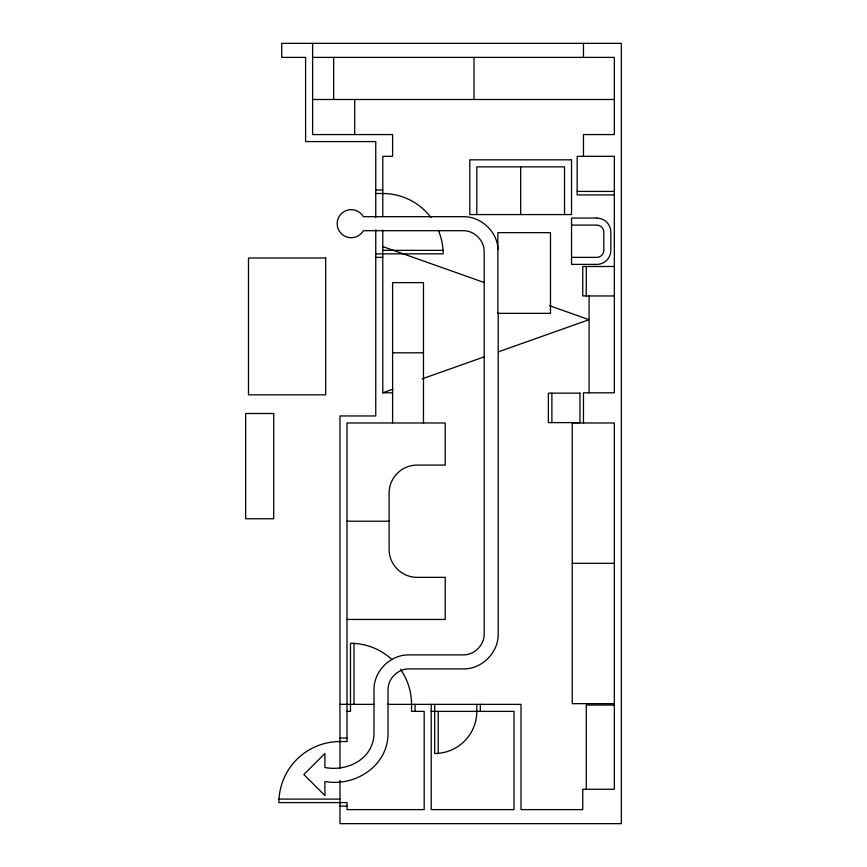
<?xml version="1.0" encoding="UTF-8"?>
<svg xmlns="http://www.w3.org/2000/svg" width="867" height="867" viewBox="0 0 867 867"><rect width="100%" height="100%" fill="white"/><g stroke="black" fill="none" stroke-linecap="round" stroke-linejoin="round"><path stroke-width="1.3" d="M382.78 230.058L382.78 392.805L392.968 389.185M422.262 378.814L484.653 356.695M498.666 351.731L589.083 319.695L549.602 305.704M312.608 57.385L614.345 57.385L614.345 134.569L583.469 134.569L583.469 156.32M312.608 99.488L614.345 99.488M375.758 190.003L382.78 190.003M577.151 191.412L614.345 191.412M375.758 193.514L382.78 193.514A60.343 60.343 0 0 1 430.953 217.509M614.345 194.923L577.151 194.923L577.151 156.32L614.345 156.32L614.345 392.805L583.469 392.805L583.469 422.977M571.537 225.095L596.799 225.095A7.012 7.012 0 0 1 603.811 232.107L603.811 250.357A7.012 7.012 0 0 1 596.799 257.369L571.537 257.369M382.78 250.357L443.124 250.357L443.124 253.858L375.758 253.858M375.758 257.369L382.78 257.369M614.345 266.494L582.765 266.494L582.765 295.961L614.345 295.961M392.599 352.804L423.475 352.804M382.78 392.805L392.599 392.805M346.995 521.219L389.099 521.219M572.242 563.312L614.345 563.312M346.995 619.45L445.226 619.45L445.226 577.346L417.157 577.346A28.069 28.069 0 0 1 389.099 549.277L389.099 493.15A28.069 28.069 0 0 1 417.157 465.08L445.226 465.08L445.226 422.977L346.995 422.977L346.995 741.545L339.972 741.545A61.048 61.048 0 0 0 279.022 799.092M614.345 703.657L572.242 703.657L572.242 422.977L614.345 422.977L614.345 789.263L582.765 789.263L582.765 809.615L521.013 809.615L521.013 704.362L387.462 704.362M339.972 704.362L374.078 704.362M614.345 705.066L586.276 705.066L586.276 789.263M346.995 711.373L350.496 711.373L350.496 643.314L354.007 643.314L354.007 704.362M431.192 711.373L514.001 711.373L514.001 809.615L431.192 809.615L431.192 704.362M339.972 738.045L346.995 738.045M339.972 799.092L278.925 799.092L278.925 802.604L346.995 802.604L346.995 809.615L424.18 809.615L424.18 711.373L411.543 711.373L411.543 704.362A61.048 61.048 0 0 0 400.554 669.411M339.972 806.104L346.995 806.104M382.78 246.586L484.653 282.685M498.059 249.468C497.398 231.554 480.99 216.349 463.119 216.674L363.36 216.674A14.035 14.035 0 0 0 342.183 212.935A14.035 14.035 0 0 0 342.183 234.437A14.035 14.035 0 0 0 363.36 230.709L463.119 230.709C474.379 230.47 484.415 240.506 484.176 251.755L484.176 633.842C484.415 645.091 474.379 655.127 463.119 654.888L409.094 654.888C390.334 654.498 373.612 671.221 374.002 689.969L374.002 732.431C374.306 758.267 348.166 771.944 324.908 767.512L324.908 753.477L303.851 774.534L324.908 795.581L324.908 781.546C355.622 787.019 388.763 765.333 388.037 732.431L388.037 689.969C387.809 678.72 397.845 668.685 409.094 668.923L463.119 668.923C481.879 669.313 498.601 652.591 498.211 633.842L498.211 312.51M589.083 295.961L589.083 392.805M586.276 266.494L586.276 295.961M583.469 43.35L583.469 57.385M564.525 214.572L564.525 166.854L476.807 166.854L476.807 214.572M551.889 393.152L551.889 422.619M520.666 166.854L520.666 214.572M480.318 704.362L480.318 711.373M476.807 704.362L476.807 711.373A42.104 42.104 0 0 1 438.214 753.336M474 57.385L474 99.488M438.214 711.373L438.214 753.477L434.703 753.477L434.703 704.362M423.475 422.977L423.475 282.631L392.599 282.631L392.599 422.977M415.055 704.362L415.055 711.373M382.78 216.522L382.78 156.32L392.599 156.32L392.599 134.569L312.608 134.569L312.608 43.35M375.758 217.65L375.758 141.592L305.596 141.592L305.596 57.385L281.721 57.385L281.721 43.35L621.357 43.35L621.357 823.65L339.972 823.65L339.972 780.354M375.758 229.722L375.758 415.954L339.972 415.954L339.972 768.314M354.711 99.488L354.711 134.569M333.654 57.385L333.654 99.488M438.496 230.676A60.343 60.343 0 0 1 443.026 250.357M354.007 643.412A61.048 61.048 0 0 1 392.166 659.733M571.537 159.831L469.795 159.831L469.795 214.572L571.537 214.572L571.537 159.831M596.799 218.072L571.537 218.072L571.537 264.392L596.799 264.392A14.035 14.035 0 0 0 610.834 250.357L610.834 232.107A14.035 14.035 0 0 0 596.799 218.072M550.491 232.638L497.864 232.638L497.864 313.334L550.491 313.334L550.491 232.638M325.678 257.998L248.493 257.998L248.493 394.832L325.678 394.832L325.678 257.998M579.958 393.152L548.377 393.152L548.377 422.619L579.958 422.619L579.958 393.152M273.712 413.505L245.643 413.505L245.643 518.759L273.712 518.759L273.712 413.505"/></g></svg>
